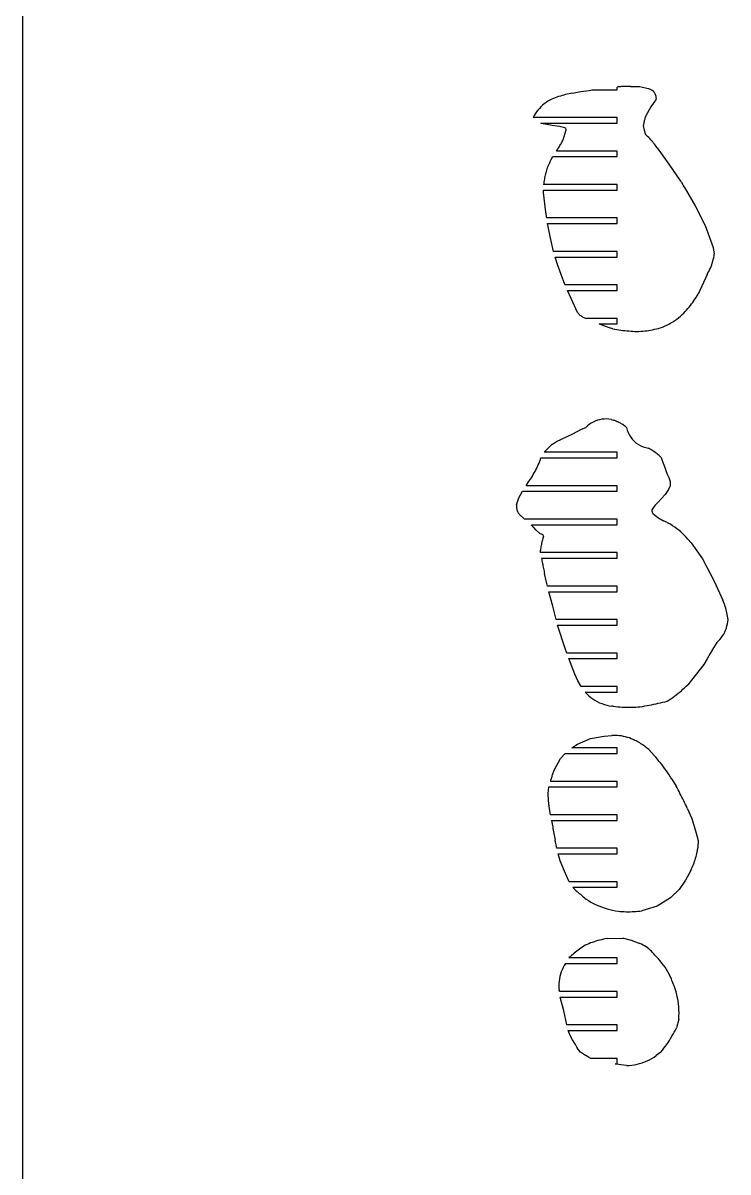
# Model space of a CAD drawing. Extents: x -170 to 170, y -270 to 270.
# Drawn here: x -170.5 to -123.1, y -78 to -0.8 of the extents above; entities that cross this region are included whole.
import ezdxf

# ---------------------------------------------------------------- set-up
doc = ezdxf.new("R2010")
doc.units = 0
doc.header["$MEASUREMENT"] = 0
doc.layers.get('0').update_dxf_attribs({"linetype": 'CONTINUOUS'})

msp = doc.modelspace()

# ---------------------------------------------------------------- linework, layer by layer
for p, q in [((-170.489, -270.105), (-170.489, 270.105)), ((-133.532, -5.475), (-132.974, -5.369)), ((-132.974, -5.369), (-132.424, -5.291)), ((-132.424, -5.291), (-132.242, -5.241)), ((-132.242, -5.241), (-130.538, -5.241)), ((-130.464, -5.059), (-130.538, -5.071)), ((-130.538, -5.241), (-130.538, -5.071)), ((-130.39, -5.049), (-130.464, -5.059)), ((-130.315, -5.04), (-130.39, -5.049)), ((-130.241, -5.033), (-130.315, -5.04)), ((-130.166, -5.027), (-130.241, -5.033)), ((-130.091, -5.022), (-130.166, -5.027)), ((-130.017, -5.019), (-130.091, -5.022)), ((-129.942, -5.016), (-130.017, -5.019)), ((-129.867, -5.016), (-129.942, -5.016)), ((-129.792, -5.016), (-129.867, -5.016)), ((-129.717, -5.018), (-129.792, -5.016)), ((-129.642, -5.022), (-129.717, -5.018)), ((-129.642, -5.022), (-129.022, -5.016)), ((-129.022, -5.016), (-128.421, -5.163)), ((-128.421, -5.163), (-128.28, -5.236)), ((-128.225, -5.262), (-128.28, -5.236)), ((-128.172, -5.294), (-128.225, -5.262)), ((-128.123, -5.331), (-128.172, -5.294)), ((-128.078, -5.373), (-128.123, -5.331)), ((-128.038, -5.419), (-128.078, -5.373)), ((-135.312, -6.098), (-135.433, -6.188)), ((-135.187, -6.014), (-135.312, -6.098)), ((-135.057, -5.938), (-135.187, -6.014)), ((-134.923, -5.869), (-135.057, -5.938)), ((-134.811, -5.825), (-134.923, -5.869)), ((-134.698, -5.782), (-134.811, -5.825)), ((-134.584, -5.742), (-134.698, -5.782)), ((-134.469, -5.704), (-134.584, -5.742)), ((-134.354, -5.668), (-134.469, -5.704)), ((-134.238, -5.634), (-134.354, -5.668)), ((-134.122, -5.602), (-134.238, -5.634)), ((-134.005, -5.572), (-134.122, -5.602)), ((-133.887, -5.545), (-134.005, -5.572)), ((-133.769, -5.519), (-133.887, -5.545)), ((-133.651, -5.496), (-133.769, -5.519)), ((-133.532, -5.475), (-133.651, -5.496)), ((-128.075, -6.112), (-128.281, -6.388)), ((-127.965, -5.978), (-128.075, -6.112)), ((-128.002, -5.469), (-128.038, -5.419)), ((-127.972, -5.522), (-128.002, -5.469)), ((-127.947, -5.578), (-127.972, -5.522)), ((-127.924, -5.903), (-127.965, -5.978)), ((-127.927, -5.636), (-127.947, -5.578)), ((-127.914, -5.696), (-127.927, -5.636)), ((-127.906, -5.818), (-127.924, -5.903)), ((-127.907, -5.757), (-127.914, -5.696)), ((-127.906, -5.818), (-127.907, -5.757)), ((-136.038, -6.854), (-136.117, -6.983)), ((-135.953, -6.73), (-136.038, -6.854)), ((-135.862, -6.61), (-135.953, -6.73)), ((-135.763, -6.496), (-135.862, -6.61)), ((-135.659, -6.387), (-135.763, -6.496)), ((-135.549, -6.285), (-135.659, -6.387)), ((-135.433, -6.188), (-135.549, -6.285)), ((-128.281, -6.388), (-128.61, -6.992)), ((-136.117, -6.983), (-136.187, -7.116)), ((-130.538, -7.116), (-136.187, -7.116)), ((-135.619, -7.508), (-135.666, -7.491)), ((-135.666, -7.491), (-130.538, -7.491)), ((-134.909, -7.652), (-135.619, -7.508)), ((-134.579, -7.69), (-134.909, -7.652)), ((-134.405, -7.725), (-134.579, -7.69)), ((-134.225, -7.769), (-134.405, -7.725)), ((-130.538, -7.491), (-130.538, -7.116)), ((-128.768, -7.622), (-128.776, -7.68)), ((-128.776, -7.68), (-128.72, -7.972)), ((-128.758, -7.563), (-128.768, -7.622)), ((-128.748, -7.505), (-128.758, -7.563)), ((-128.736, -7.447), (-128.748, -7.505)), ((-128.724, -7.389), (-128.736, -7.447)), ((-128.71, -7.332), (-128.724, -7.389)), ((-128.696, -7.275), (-128.71, -7.332)), ((-128.681, -7.218), (-128.696, -7.275)), ((-128.664, -7.161), (-128.681, -7.218)), ((-128.647, -7.104), (-128.664, -7.161)), ((-128.629, -7.048), (-128.647, -7.104)), ((-128.61, -6.992), (-128.629, -7.048)), ((-134.048, -7.809), (-134.225, -7.769)), ((-134.169, -8.619), (-133.956, -7.949)), ((-134.007, -7.829), (-134.048, -7.809)), ((-133.975, -7.861), (-134.007, -7.829)), ((-133.958, -7.902), (-133.975, -7.861)), ((-133.956, -7.949), (-133.958, -7.902)), ((-128.72, -7.972), (-128.63, -8.255)), ((-128.557, -8.322), (-128.63, -8.255)), ((-128.485, -8.39), (-128.557, -8.322)), ((-128.415, -8.46), (-128.485, -8.39)), ((-128.346, -8.532), (-128.415, -8.46)), ((-134.578, -9.306), (-134.538, -9.245)), ((-134.538, -9.245), (-134.499, -9.184)), ((-134.499, -9.184), (-134.46, -9.122)), ((-134.46, -9.122), (-134.422, -9.06)), ((-134.422, -9.06), (-134.384, -8.998)), ((-134.384, -8.998), (-134.347, -8.936)), ((-134.347, -8.936), (-134.311, -8.873)), ((-134.311, -8.873), (-134.275, -8.81)), ((-134.275, -8.81), (-134.239, -8.746)), ((-134.239, -8.746), (-134.204, -8.683)), ((-134.204, -8.683), (-134.169, -8.619)), ((-128.278, -8.604), (-128.346, -8.532)), ((-128.212, -8.678), (-128.278, -8.604)), ((-128.147, -8.753), (-128.212, -8.678)), ((-128.084, -8.83), (-128.147, -8.753)), ((-128.022, -8.907), (-128.084, -8.83)), ((-127.961, -8.986), (-128.022, -8.907)), ((-127.902, -9.066), (-127.961, -8.986)), ((-127.845, -9.147), (-127.902, -9.066)), ((-127.845, -9.147), (-127.05, -10.246)), ((-135.056, -10.114), (-134.962, -9.93)), ((-134.962, -9.93), (-134.858, -9.741)), ((-134.858, -9.741), (-130.538, -9.741)), ((-134.618, -9.366), (-134.578, -9.306)), ((-130.538, -9.366), (-134.618, -9.366)), ((-130.538, -9.741), (-130.538, -9.366)), ((-135.316, -10.732), (-135.339, -10.82)), ((-135.292, -10.646), (-135.316, -10.732)), ((-135.267, -10.559), (-135.292, -10.646)), ((-135.251, -10.522), (-135.267, -10.559)), ((-135.234, -10.484), (-135.251, -10.522)), ((-135.217, -10.447), (-135.234, -10.484)), ((-135.2, -10.409), (-135.217, -10.447)), ((-135.183, -10.372), (-135.2, -10.409)), ((-135.165, -10.335), (-135.183, -10.372)), ((-135.148, -10.298), (-135.165, -10.335)), ((-135.13, -10.261), (-135.148, -10.298)), ((-135.112, -10.224), (-135.13, -10.261)), ((-135.093, -10.187), (-135.112, -10.224)), ((-135.075, -10.15), (-135.093, -10.187)), ((-135.056, -10.114), (-135.075, -10.15)), ((-127.05, -10.246), (-126.27, -11.38)), ((-135.47, -11.527), (-135.48, -11.616)), ((-135.458, -11.438), (-135.47, -11.527)), ((-135.445, -11.349), (-135.458, -11.438)), ((-135.431, -11.26), (-135.445, -11.349)), ((-135.415, -11.171), (-135.431, -11.26)), ((-135.398, -11.083), (-135.415, -11.171)), ((-135.38, -10.995), (-135.398, -11.083)), ((-135.36, -10.907), (-135.38, -10.995)), ((-135.339, -10.82), (-135.36, -10.907)), ((-126.27, -11.38), (-126.228, -11.446)), ((-126.208, -11.479), (-126.228, -11.446)), ((-126.208, -11.479), (-126.166, -11.545)), ((-126.145, -11.578), (-126.166, -11.545)), ((-126.104, -11.644), (-126.145, -11.578)), ((-135.486, -11.991), (-130.538, -11.991)), ((-135.48, -12.16), (-135.486, -11.991)), ((-130.538, -11.616), (-135.48, -11.616)), ((-135.327, -13.478), (-135.48, -12.16)), ((-130.538, -11.991), (-130.538, -11.616)), ((-126.104, -11.644), (-126.063, -11.71)), ((-126.022, -11.776), (-126.063, -11.71)), ((-126.022, -11.776), (-125.292, -13.056)), ((-125.292, -13.056), (-124.626, -14.361)), ((-135.267, -13.866), (-135.327, -13.478)), ((-130.538, -13.866), (-135.267, -13.866)), ((-130.538, -14.241), (-130.538, -13.866)), ((-135.209, -14.241), (-130.538, -14.241)), ((-135.03, -15.12), (-135.209, -14.241)), ((-124.626, -14.361), (-124.082, -15.849)), ((-134.808, -16.116), (-135.03, -15.12)), ((-130.538, -16.116), (-134.808, -16.116)), ((-130.538, -16.491), (-130.538, -16.116)), ((-124.082, -15.849), (-124.003, -16.299)), ((-134.698, -16.491), (-130.538, -16.491)), ((-134.54, -16.994), (-134.698, -16.491)), ((-134.059, -18.328), (-134.54, -16.994)), ((-124.175, -17.009), (-124.136, -16.893)), ((-124.136, -16.893), (-124.101, -16.776)), ((-124.101, -16.776), (-124.071, -16.658)), ((-124.071, -16.658), (-124.044, -16.54)), ((-124.044, -16.54), (-124.022, -16.42)), ((-124.022, -16.42), (-124.003, -16.299)), ((-124.49, -17.667), (-125.097, -18.978)), ((-124.49, -17.667), (-124.428, -17.562)), ((-124.428, -17.562), (-124.37, -17.455)), ((-124.37, -17.455), (-124.315, -17.346)), ((-124.315, -17.346), (-124.265, -17.235)), ((-124.265, -17.235), (-124.218, -17.123)), ((-124.218, -17.123), (-124.175, -17.009)), ((-134.042, -18.366), (-134.059, -18.328)), ((-130.538, -18.366), (-134.042, -18.366)), ((-130.538, -18.741), (-130.538, -18.366)), ((-133.872, -18.741), (-130.538, -18.741)), ((-133.632, -19.273), (-133.872, -18.741)), ((-133.2, -20.214), (-133.632, -19.273)), ((-125.304, -19.32), (-125.232, -19.207)), ((-125.232, -19.207), (-125.163, -19.093)), ((-125.163, -19.093), (-125.097, -18.978)), ((-125.96, -20.159), (-125.871, -20.061)), ((-125.871, -20.061), (-125.783, -19.96)), ((-125.783, -19.96), (-125.697, -19.858)), ((-125.697, -19.858), (-125.614, -19.754)), ((-125.614, -19.754), (-125.533, -19.648)), ((-125.533, -19.648), (-125.454, -19.54)), ((-125.454, -19.54), (-125.378, -19.431)), ((-125.378, -19.431), (-125.304, -19.32)), ((-133.2, -20.214), (-133.162, -20.262)), ((-133.162, -20.262), (-133.122, -20.307)), ((-133.122, -20.307), (-133.079, -20.35)), ((-133.079, -20.35), (-133.034, -20.39)), ((-133.034, -20.39), (-132.987, -20.428)), ((-132.987, -20.428), (-132.938, -20.463)), ((-132.938, -20.463), (-132.888, -20.496)), ((-132.888, -20.496), (-132.835, -20.526)), ((-132.835, -20.526), (-132.781, -20.553)), ((-132.781, -20.553), (-132.726, -20.577)), ((-132.726, -20.577), (-132.669, -20.598)), ((-132.669, -20.598), (-132.611, -20.616)), ((-130.538, -20.616), (-132.611, -20.616)), ((-130.538, -20.991), (-130.538, -20.616)), ((-126.921, -20.926), (-126.786, -20.845)), ((-126.786, -20.845), (-126.655, -20.758)), ((-126.655, -20.758), (-126.527, -20.667)), ((-126.527, -20.667), (-126.402, -20.571)), ((-126.402, -20.571), (-126.282, -20.471)), ((-126.282, -20.471), (-126.165, -20.365)), ((-126.165, -20.365), (-126.052, -20.256)), ((-126.052, -20.256), (-125.96, -20.159)), ((-131.612, -21.054), (-131.754, -20.991)), ((-131.754, -20.991), (-130.538, -20.991)), ((-131.058, -21.243), (-131.612, -21.054)), ((-130.818, -21.309), (-131.058, -21.243)), ((-130.818, -21.309), (-130.686, -21.336)), ((-130.686, -21.336), (-130.553, -21.36)), ((-130.553, -21.36), (-130.42, -21.382)), ((-130.42, -21.382), (-130.286, -21.403)), ((-130.286, -21.403), (-130.152, -21.421)), ((-130.152, -21.421), (-130.018, -21.437)), ((-130.018, -21.437), (-129.884, -21.451)), ((-129.884, -21.451), (-129.749, -21.463)), ((-129.749, -21.463), (-129.614, -21.473)), ((-129.614, -21.473), (-129.479, -21.481)), ((-129.479, -21.481), (-129.344, -21.487)), ((-129.344, -21.487), (-129.209, -21.491)), ((-129.209, -21.491), (-129.076, -21.488)), ((-129.076, -21.488), (-128.943, -21.482)), ((-128.943, -21.482), (-128.811, -21.472)), ((-128.811, -21.472), (-128.678, -21.46)), ((-128.678, -21.46), (-128.546, -21.444)), ((-128.546, -21.444), (-128.414, -21.426)), ((-128.414, -21.426), (-128.283, -21.404)), ((-128.283, -21.404), (-128.152, -21.379)), ((-128.152, -21.379), (-128.022, -21.352)), ((-128.022, -21.352), (-127.892, -21.321)), ((-127.892, -21.321), (-127.763, -21.287)), ((-127.763, -21.287), (-127.635, -21.251)), ((-127.635, -21.251), (-127.488, -21.197)), ((-127.488, -21.197), (-127.342, -21.137)), ((-127.342, -21.137), (-127.199, -21.072)), ((-127.199, -21.072), (-127.059, -21.002)), ((-127.059, -21.002), (-126.921, -20.926)), ((-132.416, -27.747), (-132.538, -27.842)), ((-132.287, -27.661), (-132.416, -27.747)), ((-132.151, -27.586), (-132.287, -27.661)), ((-132.01, -27.522), (-132.151, -27.586)), ((-131.865, -27.47), (-132.01, -27.522)), ((-131.715, -27.429), (-131.865, -27.47)), ((-131.563, -27.4), (-131.715, -27.429)), ((-131.409, -27.383), (-131.563, -27.4)), ((-131.255, -27.378), (-131.409, -27.383)), ((-131.1, -27.386), (-131.255, -27.378)), ((-130.946, -27.406), (-131.1, -27.386)), ((-130.946, -27.406), (-130.776, -27.458)), ((-130.734, -27.474), (-130.776, -27.458)), ((-130.692, -27.491), (-130.734, -27.474)), ((-130.65, -27.508), (-130.692, -27.491)), ((-130.609, -27.526), (-130.65, -27.508)), ((-130.567, -27.543), (-130.609, -27.526)), ((-130.526, -27.561), (-130.567, -27.543)), ((-130.485, -27.579), (-130.526, -27.561)), ((-130.444, -27.598), (-130.485, -27.579)), ((-130.403, -27.617), (-130.444, -27.598)), ((-130.362, -27.636), (-130.403, -27.617)), ((-130.321, -27.655), (-130.362, -27.636)), ((-130.28, -27.674), (-130.321, -27.655)), ((-130.28, -27.674), (-130.199, -27.71)), ((-130.199, -27.71), (-130.189, -27.717)), ((-130.189, -27.717), (-130.182, -27.724)), ((-130.182, -27.724), (-130.177, -27.734)), ((-130.177, -27.734), (-130.171, -27.759)), ((-130.171, -27.759), (-130.169, -27.761)), ((-130.169, -27.761), (-130.154, -27.734)), ((-130.154, -27.734), (-130.145, -27.736)), ((-130.145, -27.736), (-130.122, -27.754)), ((-130.122, -27.754), (-130.028, -27.843)), ((-134.606, -28.892), (-133.505, -28.389)), ((-133.505, -28.389), (-133.217, -28.22)), ((-133.217, -28.22), (-132.941, -28.068)), ((-132.941, -28.068), (-132.652, -27.946)), ((-132.538, -27.842), (-132.652, -27.946)), ((-130.028, -27.843), (-129.9, -27.957)), ((-129.9, -27.957), (-129.855, -28.13)), ((-129.855, -28.13), (-129.793, -28.298)), ((-129.793, -28.298), (-129.714, -28.459)), ((-129.714, -28.459), (-129.619, -28.61)), ((-135.183, -29.331), (-135.229, -29.376)), ((-135.136, -29.287), (-135.183, -29.331)), ((-135.088, -29.243), (-135.136, -29.287)), ((-135.039, -29.201), (-135.088, -29.243)), ((-134.989, -29.16), (-135.039, -29.201)), ((-134.939, -29.12), (-134.989, -29.16)), ((-134.887, -29.081), (-134.939, -29.12)), ((-134.887, -29.081), (-134.606, -28.892)), ((-129.619, -28.61), (-129.508, -28.752)), ((-129.508, -28.752), (-129.384, -28.881)), ((-129.384, -28.881), (-129.248, -28.996)), ((-129.248, -28.996), (-129.1, -29.098)), ((-129.1, -29.098), (-128.943, -29.183)), ((-128.943, -29.183), (-128.778, -29.252)), ((-128.778, -29.252), (-128.606, -29.304)), ((-128.606, -29.304), (-128.431, -29.338)), ((-128.355, -29.382), (-128.431, -29.338)), ((-135.744, -30.224), (-135.7, -30.108)), ((-135.7, -30.108), (-135.659, -29.991)), ((-135.659, -29.991), (-130.538, -29.991)), ((-135.402, -29.566), (-135.443, -29.616)), ((-130.538, -29.616), (-135.443, -29.616)), ((-135.36, -29.517), (-135.402, -29.566)), ((-135.317, -29.469), (-135.36, -29.517)), ((-135.274, -29.422), (-135.317, -29.469)), ((-135.229, -29.376), (-135.274, -29.422)), ((-130.538, -29.991), (-130.538, -29.616)), ((-128.28, -29.427), (-128.355, -29.382)), ((-128.205, -29.474), (-128.28, -29.427)), ((-128.132, -29.522), (-128.205, -29.474)), ((-128.06, -29.572), (-128.132, -29.522)), ((-127.989, -29.623), (-128.06, -29.572)), ((-127.919, -29.676), (-127.989, -29.623)), ((-127.85, -29.73), (-127.919, -29.676)), ((-127.782, -29.786), (-127.85, -29.73)), ((-127.715, -29.843), (-127.782, -29.786)), ((-127.65, -29.901), (-127.715, -29.843)), ((-127.586, -29.961), (-127.65, -29.901)), ((-127.586, -29.961), (-127.492, -30.229)), ((-136.112, -31.009), (-136.052, -30.9)), ((-136.052, -30.9), (-135.995, -30.79)), ((-135.995, -30.79), (-135.941, -30.679)), ((-135.941, -30.679), (-135.888, -30.567)), ((-135.888, -30.567), (-135.838, -30.454)), ((-135.838, -30.454), (-135.79, -30.339)), ((-135.79, -30.339), (-135.744, -30.224)), ((-127.492, -30.229), (-127.343, -30.579)), ((-127.343, -30.579), (-127.196, -31.047)), ((-136.661, -31.866), (-136.496, -31.61)), ((-136.496, -31.61), (-136.302, -31.329)), ((-136.302, -31.329), (-136.236, -31.224)), ((-136.236, -31.224), (-136.173, -31.117)), ((-136.173, -31.117), (-136.112, -31.009)), ((-127.196, -31.047), (-127.071, -31.306)), ((-127.071, -31.306), (-126.979, -31.578)), ((-126.979, -31.578), (-126.979, -31.864)), ((-137.144, -32.676), (-136.89, -32.241)), ((-136.89, -32.241), (-130.538, -32.241)), ((-130.538, -31.866), (-136.661, -31.866)), ((-130.538, -32.241), (-130.538, -31.866)), ((-127.085, -32.131), (-127.315, -32.45)), ((-126.979, -31.864), (-127.085, -32.131)), ((-137.31, -33.15), (-137.312, -33.206)), ((-137.312, -33.206), (-137.312, -33.263)), ((-137.31, -33.15), (-137.144, -32.676)), ((-127.968, -33.174), (-128.106, -33.342)), ((-127.819, -33.014), (-127.968, -33.174)), ((-127.549, -32.719), (-127.819, -33.014)), ((-127.315, -32.45), (-127.549, -32.719)), ((-137.312, -33.263), (-137.307, -33.319)), ((-137.307, -33.319), (-137.299, -33.376)), ((-137.299, -33.376), (-137.288, -33.431)), ((-137.288, -33.431), (-137.273, -33.486)), ((-137.273, -33.486), (-137.255, -33.539)), ((-137.255, -33.539), (-137.233, -33.592)), ((-137.233, -33.592), (-137.208, -33.643)), ((-137.208, -33.643), (-137.181, -33.692)), ((-137.181, -33.692), (-137.15, -33.74)), ((-137.15, -33.74), (-137.116, -33.785)), ((-136.775, -34.116), (-137.116, -33.785)), ((-128.198, -33.481), (-128.21, -33.531)), ((-128.21, -33.531), (-128.208, -33.582)), ((-128.208, -33.582), (-128.189, -33.637)), ((-128.106, -33.342), (-128.198, -33.481)), ((-128.189, -33.637), (-128.129, -33.728)), ((-128.129, -33.728), (-127.791, -34.001)), ((-130.538, -34.116), (-136.775, -34.116)), ((-135.97, -34.86), (-136.3, -34.491)), ((-136.3, -34.491), (-130.538, -34.491)), ((-130.538, -34.491), (-130.538, -34.116)), ((-127.791, -34.001), (-127.412, -34.216)), ((-127.257, -34.292), (-127.412, -34.216)), ((-127.104, -34.374), (-127.257, -34.292)), ((-126.955, -34.462), (-127.104, -34.374)), ((-126.809, -34.554), (-126.955, -34.462)), ((-126.666, -34.651), (-126.809, -34.554)), ((-126.526, -34.754), (-126.666, -34.651)), ((-126.39, -34.861), (-126.526, -34.754)), ((-135.725, -35.075), (-135.97, -34.86)), ((-135.577, -35.145), (-135.725, -35.075)), ((-135.54, -35.169), (-135.577, -35.145)), ((-135.554, -35.499), (-135.576, -35.576)), ((-135.531, -35.423), (-135.554, -35.499)), ((-135.513, -35.196), (-135.54, -35.169)), ((-135.506, -35.346), (-135.531, -35.423)), ((-135.493, -35.23), (-135.513, -35.196)), ((-135.48, -35.27), (-135.506, -35.346)), ((-135.48, -35.27), (-135.493, -35.23)), ((-126.258, -34.972), (-126.39, -34.861)), ((-126.13, -35.089), (-126.258, -34.972)), ((-126.007, -35.21), (-126.13, -35.089)), ((-125.887, -35.335), (-126.007, -35.21)), ((-125.772, -35.464), (-125.887, -35.335)), ((-125.772, -35.464), (-125.55, -35.707)), ((-135.688, -36.125), (-135.699, -36.205)), ((-135.686, -36.366), (-135.699, -36.205)), ((-135.677, -36.046), (-135.688, -36.125)), ((-135.663, -35.967), (-135.677, -36.046)), ((-135.649, -35.888), (-135.663, -35.967)), ((-135.633, -35.81), (-135.649, -35.888)), ((-135.615, -35.732), (-135.633, -35.81)), ((-135.596, -35.654), (-135.615, -35.732)), ((-135.576, -35.576), (-135.596, -35.654)), ((-125.55, -35.707), (-124.79, -36.785)), ((-130.538, -36.366), (-135.686, -36.366)), ((-135.626, -36.741), (-135.61, -36.827)), ((-135.626, -36.741), (-130.538, -36.741)), ((-135.61, -36.827), (-135.593, -36.913)), ((-135.593, -36.913), (-135.576, -36.999)), ((-135.576, -36.999), (-135.559, -37.085)), ((-130.538, -36.741), (-130.538, -36.366)), ((-124.79, -36.785), (-124.003, -38.291)), ((-135.559, -37.085), (-135.542, -37.171)), ((-135.542, -37.171), (-135.525, -37.257)), ((-135.525, -37.257), (-135.507, -37.342)), ((-135.507, -37.342), (-135.49, -37.428)), ((-135.49, -37.428), (-135.472, -37.514)), ((-135.472, -37.514), (-135.453, -37.6)), ((-135.453, -37.6), (-135.435, -37.685)), ((-135.435, -37.685), (-135.416, -37.771)), ((-135.3, -38.27), (-135.416, -37.771)), ((-135.216, -38.616), (-135.3, -38.27)), ((-130.538, -38.616), (-135.216, -38.616)), ((-130.538, -38.991), (-130.538, -38.616)), ((-124.003, -38.291), (-123.429, -39.568)), ((-134.864, -39.962), (-135.123, -38.991)), ((-135.123, -38.991), (-130.538, -38.991)), ((-134.642, -40.866), (-134.864, -39.962)), ((-123.385, -39.671), (-123.429, -39.568)), ((-123.343, -39.775), (-123.385, -39.671)), ((-123.305, -39.881), (-123.343, -39.775)), ((-123.268, -39.987), (-123.305, -39.881)), ((-123.235, -40.094), (-123.268, -39.987)), ((-123.204, -40.202), (-123.235, -40.094)), ((-130.538, -40.866), (-134.642, -40.866)), ((-130.538, -41.241), (-130.538, -40.866)), ((-123.177, -40.31), (-123.204, -40.202)), ((-123.152, -40.42), (-123.177, -40.31)), ((-123.129, -40.53), (-123.152, -40.42)), ((-123.11, -40.64), (-123.129, -40.53)), ((-123.094, -40.751), (-123.11, -40.64)), ((-123.08, -40.863), (-123.094, -40.751)), ((-123.093, -41.008), (-123.08, -40.863)), ((-134.55, -41.241), (-130.538, -41.241)), ((-134.038, -42.816), (-134.55, -41.241)), ((-123.368, -41.837), (-123.3, -41.707)), ((-123.3, -41.707), (-123.241, -41.574)), ((-123.241, -41.574), (-123.19, -41.436)), ((-123.19, -41.436), (-123.149, -41.296)), ((-123.149, -41.296), (-123.116, -41.153)), ((-123.116, -41.153), (-123.093, -41.008)), ((-123.827, -42.404), (-124.064, -42.763)), ((-123.827, -42.404), (-123.721, -42.303)), ((-123.721, -42.303), (-123.621, -42.195)), ((-123.621, -42.195), (-123.529, -42.081)), ((-123.529, -42.081), (-123.445, -41.962)), ((-123.445, -41.962), (-123.368, -41.837)), ((-133.929, -43.116), (-134.038, -42.816)), ((-130.538, -43.116), (-133.929, -43.116)), ((-130.538, -43.491), (-130.538, -43.116)), ((-124.272, -43.14), (-124.482, -43.515)), ((-124.064, -42.763), (-124.272, -43.14)), ((-133.376, -44.532), (-133.78, -43.491)), ((-133.78, -43.491), (-130.538, -43.491)), ((-124.701, -43.886), (-125.787, -45.25)), ((-124.482, -43.515), (-124.701, -43.886)), ((-133.169, -44.974), (-133.376, -44.532)), ((-132.957, -45.366), (-133.169, -44.974)), ((-130.538, -45.366), (-132.957, -45.366)), ((-130.538, -45.741), (-130.538, -45.366)), ((-126.219, -45.65), (-126.108, -45.553)), ((-126.108, -45.553), (-125.999, -45.454)), ((-125.999, -45.454), (-125.892, -45.353)), ((-125.892, -45.353), (-125.787, -45.25)), ((-132.693, -45.741), (-132.574, -45.868)), ((-132.693, -45.741), (-130.538, -45.741)), ((-132.574, -45.868), (-132.448, -45.986)), ((-132.448, -45.986), (-132.314, -46.097)), ((-132.314, -46.097), (-132.174, -46.2)), ((-132.174, -46.2), (-132.028, -46.293)), ((-132.028, -46.293), (-131.877, -46.378)), ((-127.317, -46.387), (-127.167, -46.35)), ((-127.167, -46.35), (-127.043, -46.27)), ((-127.043, -46.27), (-126.92, -46.188)), ((-126.92, -46.188), (-126.799, -46.104)), ((-126.799, -46.104), (-126.68, -46.018)), ((-126.68, -46.018), (-126.562, -45.929)), ((-126.562, -45.929), (-126.446, -45.838)), ((-126.446, -45.838), (-126.332, -45.745)), ((-126.332, -45.745), (-126.219, -45.65)), ((-131.877, -46.378), (-131.72, -46.453)), ((-131.72, -46.453), (-131.56, -46.519)), ((-131.56, -46.519), (-131.395, -46.574)), ((-131.395, -46.574), (-131.228, -46.619)), ((-131.228, -46.619), (-131.058, -46.654)), ((-131.058, -46.654), (-130.886, -46.679)), ((-130.799, -46.695), (-130.886, -46.679)), ((-130.799, -46.695), (-130.648, -46.713)), ((-130.648, -46.713), (-130.497, -46.728)), ((-130.497, -46.728), (-130.346, -46.741)), ((-130.346, -46.741), (-130.195, -46.751)), ((-130.195, -46.751), (-130.044, -46.758)), ((-130.044, -46.758), (-129.892, -46.762)), ((-129.892, -46.762), (-129.74, -46.763)), ((-129.74, -46.763), (-129.589, -46.762)), ((-129.589, -46.762), (-129.437, -46.757)), ((-129.437, -46.757), (-129.286, -46.75)), ((-129.286, -46.75), (-129.135, -46.74)), ((-129.135, -46.74), (-128.984, -46.727)), ((-128.984, -46.727), (-128.831, -46.702)), ((-128.831, -46.702), (-128.679, -46.675)), ((-128.679, -46.675), (-128.526, -46.648)), ((-128.526, -46.648), (-128.374, -46.619)), ((-128.374, -46.619), (-128.223, -46.589)), ((-128.223, -46.589), (-128.071, -46.558)), ((-128.071, -46.558), (-127.92, -46.526)), ((-127.92, -46.526), (-127.769, -46.493)), ((-127.769, -46.493), (-127.618, -46.459)), ((-127.618, -46.459), (-127.467, -46.424)), ((-127.467, -46.424), (-127.317, -46.387)), ((-131.402, -48.711), (-130.904, -48.655)), ((-130.769, -48.65), (-130.904, -48.655)), ((-130.635, -48.652), (-130.769, -48.65)), ((-130.501, -48.659), (-130.635, -48.652)), ((-130.367, -48.673), (-130.501, -48.659)), ((-133.501, -49.44), (-133.536, -49.462)), ((-133.466, -49.418), (-133.501, -49.44)), ((-133.466, -49.418), (-133.443, -49.403)), ((-133.443, -49.403), (-133.195, -49.241)), ((-133.195, -49.241), (-132.332, -48.871)), ((-132.332, -48.871), (-131.402, -48.711)), ((-130.234, -48.692), (-130.367, -48.673)), ((-130.102, -48.717), (-130.234, -48.692)), ((-129.971, -48.748), (-130.102, -48.717)), ((-129.842, -48.785), (-129.971, -48.748)), ((-129.715, -48.827), (-129.842, -48.785)), ((-129.589, -48.875), (-129.715, -48.827)), ((-129.466, -48.928), (-129.589, -48.875)), ((-129.345, -48.987), (-129.466, -48.928)), ((-129.262, -49.028), (-129.345, -48.987)), ((-129.179, -49.072), (-129.262, -49.028)), ((-129.098, -49.117), (-129.179, -49.072)), ((-129.017, -49.163), (-129.098, -49.117)), ((-128.938, -49.212), (-129.017, -49.163)), ((-128.86, -49.262), (-128.938, -49.212)), ((-128.782, -49.314), (-128.86, -49.262)), ((-128.706, -49.367), (-128.782, -49.314)), ((-128.631, -49.423), (-128.706, -49.367)), ((-128.558, -49.479), (-128.631, -49.423)), ((-134.8, -51.024), (-134.334, -50.212)), ((-134.334, -50.212), (-134.034, -49.866)), ((-134.034, -49.866), (-130.538, -49.866)), ((-133.583, -49.491), (-133.571, -49.484)), ((-130.538, -49.491), (-133.583, -49.491)), ((-133.536, -49.462), (-133.571, -49.484)), ((-130.538, -49.866), (-130.538, -49.491)), ((-128.485, -49.538), (-128.558, -49.479)), ((-128.414, -49.598), (-128.485, -49.538)), ((-128.414, -49.598), (-128.044, -50)), ((-127.935, -50.124), (-128.044, -50)), ((-127.828, -50.25), (-127.935, -50.124)), ((-127.722, -50.377), (-127.828, -50.25)), ((-127.619, -50.506), (-127.722, -50.377)), ((-127.518, -50.636), (-127.619, -50.506)), ((-127.419, -50.768), (-127.518, -50.636)), ((-127.322, -50.901), (-127.419, -50.768)), ((-127.227, -51.036), (-127.322, -50.901)), ((-135.007, -51.681), (-135.024, -51.741)), ((-130.538, -51.741), (-135.024, -51.741)), ((-134.99, -51.621), (-135.007, -51.681)), ((-134.972, -51.561), (-134.99, -51.621)), ((-134.954, -51.501), (-134.972, -51.561)), ((-134.936, -51.441), (-134.954, -51.501)), ((-134.917, -51.381), (-134.936, -51.441)), ((-134.898, -51.321), (-134.917, -51.381)), ((-134.879, -51.261), (-134.898, -51.321)), ((-134.86, -51.202), (-134.879, -51.261)), ((-134.84, -51.142), (-134.86, -51.202)), ((-134.82, -51.083), (-134.84, -51.142)), ((-134.8, -51.024), (-134.82, -51.083)), ((-130.538, -52.116), (-130.538, -51.741)), ((-127.134, -51.173), (-127.227, -51.036)), ((-127.043, -51.311), (-127.134, -51.173)), ((-126.955, -51.45), (-127.043, -51.311)), ((-126.868, -51.59), (-126.955, -51.45)), ((-126.868, -51.59), (-126.571, -52.065)), ((-135.164, -52.563), (-135.127, -52.116)), ((-135.127, -52.116), (-130.538, -52.116)), ((-126.505, -52.186), (-126.571, -52.065)), ((-126.44, -52.307), (-126.505, -52.186)), ((-126.375, -52.429), (-126.44, -52.307)), ((-126.311, -52.551), (-126.375, -52.429)), ((-135.142, -53.024), (-135.164, -52.563)), ((-135.101, -53.434), (-135.142, -53.024)), ((-126.248, -52.673), (-126.311, -52.551)), ((-126.185, -52.796), (-126.248, -52.673)), ((-126.123, -52.919), (-126.185, -52.796)), ((-126.062, -53.042), (-126.123, -52.919)), ((-126.001, -53.166), (-126.062, -53.042)), ((-125.942, -53.29), (-126.001, -53.166)), ((-125.882, -53.414), (-125.942, -53.29)), ((-135.058, -53.723), (-135.101, -53.434)), ((-135.012, -53.991), (-135.058, -53.723)), ((-130.538, -53.991), (-135.012, -53.991)), ((-130.538, -54.366), (-130.538, -53.991)), ((-125.824, -53.539), (-125.882, -53.414)), ((-125.824, -53.539), (-125.503, -54.235)), ((-134.947, -54.366), (-134.928, -54.477)), ((-134.947, -54.366), (-130.538, -54.366)), ((-134.928, -54.477), (-134.909, -54.588)), ((-134.909, -54.588), (-134.889, -54.7)), ((-134.889, -54.7), (-134.87, -54.811)), ((-134.87, -54.811), (-134.85, -54.922)), ((-125.503, -54.235), (-125.226, -55.219)), ((-134.85, -54.922), (-134.83, -55.033)), ((-134.83, -55.033), (-134.81, -55.143)), ((-134.81, -55.143), (-134.789, -55.254)), ((-134.789, -55.254), (-134.769, -55.365)), ((-134.769, -55.365), (-134.748, -55.476)), ((-134.748, -55.476), (-134.727, -55.587)), ((-134.727, -55.587), (-134.705, -55.697)), ((-125.226, -55.219), (-125.092, -55.712)), ((-134.587, -56.241), (-134.705, -55.697)), ((-130.538, -56.241), (-134.587, -56.241)), ((-130.538, -56.616), (-130.538, -56.241)), ((-125.136, -56.398), (-125.133, -56.376)), ((-125.133, -56.376), (-125.13, -56.354)), ((-125.13, -56.354), (-125.127, -56.331)), ((-125.127, -56.331), (-125.124, -56.309)), ((-125.124, -56.309), (-125.121, -56.287)), ((-125.121, -56.287), (-125.119, -56.265)), ((-125.119, -56.265), (-125.116, -56.243)), ((-125.116, -56.243), (-125.113, -56.221)), ((-125.108, -56.179), (-125.113, -56.221)), ((-125.092, -55.712), (-125.108, -56.179)), ((-134.503, -56.616), (-130.538, -56.616)), ((-134.378, -57.084), (-134.503, -56.616)), ((-134.066, -57.784), (-134.378, -57.084)), ((-125.361, -57.222), (-125.325, -57.118)), ((-125.325, -57.118), (-125.29, -57.014)), ((-125.29, -57.014), (-125.258, -56.91)), ((-125.258, -56.91), (-125.228, -56.805)), ((-125.228, -56.805), (-125.199, -56.699)), ((-125.199, -56.699), (-125.173, -56.593)), ((-125.173, -56.593), (-125.148, -56.486)), ((-125.148, -56.486), (-125.145, -56.464)), ((-125.145, -56.464), (-125.142, -56.442)), ((-125.142, -56.442), (-125.139, -56.42)), ((-125.139, -56.42), (-125.136, -56.398)), ((-133.765, -58.491), (-134.066, -57.784)), ((-125.571, -57.727), (-125.933, -58.394)), ((-125.571, -57.727), (-125.525, -57.627)), ((-125.525, -57.627), (-125.481, -57.527)), ((-125.481, -57.527), (-125.439, -57.426)), ((-125.439, -57.426), (-125.399, -57.324)), ((-125.399, -57.324), (-125.361, -57.222)), ((-130.538, -58.491), (-133.765, -58.491)), ((-130.538, -58.866), (-130.538, -58.491)), ((-125.933, -58.394), (-126.372, -59.014)), ((-133.523, -58.866), (-133.452, -58.936)), ((-133.523, -58.866), (-130.538, -58.866)), ((-133.452, -58.936), (-133.38, -59.005)), ((-133.38, -59.005), (-133.307, -59.073)), ((-133.307, -59.073), (-133.234, -59.14)), ((-133.234, -59.14), (-133.16, -59.207)), ((-133.16, -59.207), (-133.086, -59.273)), ((-133.086, -59.273), (-133.011, -59.338)), ((-133.011, -59.338), (-132.935, -59.402)), ((-132.935, -59.402), (-132.859, -59.466)), ((-132.859, -59.466), (-132.782, -59.529)), ((-126.372, -59.014), (-126.947, -59.58)), ((-132.782, -59.529), (-132.704, -59.591)), ((-132.704, -59.591), (-132.626, -59.653)), ((-132.626, -59.653), (-132.462, -59.758)), ((-132.462, -59.758), (-132.294, -59.857)), ((-132.294, -59.857), (-132.122, -59.949)), ((-132.122, -59.949), (-131.947, -60.035)), ((-131.947, -60.035), (-131.768, -60.115)), ((-131.768, -60.115), (-131.587, -60.187)), ((-131.587, -60.187), (-131.403, -60.253)), ((-131.403, -60.253), (-131.217, -60.311)), ((-127.855, -60.137), (-128.876, -60.442)), ((-126.947, -59.58), (-127.855, -60.137)), ((-131.217, -60.311), (-131.029, -60.362)), ((-131.029, -60.362), (-130.839, -60.406)), ((-130.839, -60.406), (-130.647, -60.443)), ((-130.647, -60.443), (-130.454, -60.473)), ((-130.454, -60.473), (-130.323, -60.485)), ((-130.323, -60.485), (-130.191, -60.495)), ((-130.191, -60.495), (-130.06, -60.502)), ((-130.06, -60.502), (-129.928, -60.506)), ((-129.928, -60.506), (-129.796, -60.508)), ((-129.796, -60.508), (-129.664, -60.507)), ((-129.664, -60.507), (-129.532, -60.503)), ((-129.532, -60.503), (-129.401, -60.496)), ((-129.401, -60.496), (-129.269, -60.487)), ((-129.269, -60.487), (-129.138, -60.474)), ((-129.138, -60.474), (-129.007, -60.46)), ((-129.007, -60.46), (-128.876, -60.442)), ((-132.202, -62.566), (-132.322, -62.61)), ((-132.081, -62.524), (-132.202, -62.566)), ((-131.959, -62.485), (-132.081, -62.524)), ((-131.836, -62.449), (-131.959, -62.485)), ((-131.712, -62.417), (-131.836, -62.449)), ((-131.587, -62.387), (-131.712, -62.417)), ((-131.462, -62.36), (-131.587, -62.387)), ((-131.336, -62.336), (-131.462, -62.36)), ((-131.21, -62.315), (-131.336, -62.336)), ((-131.21, -62.315), (-130.145, -62.293)), ((-130.145, -62.293), (-130.099, -62.294)), ((-130.099, -62.294), (-129.593, -62.409)), ((-129.593, -62.409), (-129.003, -62.644)), ((-133.431, -63.303), (-133.519, -63.379)), ((-133.341, -63.229), (-133.431, -63.303)), ((-133.25, -63.157), (-133.341, -63.229)), ((-133.158, -63.086), (-133.25, -63.157)), ((-133.064, -63.017), (-133.158, -63.086)), ((-132.968, -62.95), (-133.064, -63.017)), ((-132.872, -62.885), (-132.968, -62.95)), ((-132.774, -62.822), (-132.872, -62.885)), ((-132.675, -62.761), (-132.774, -62.822)), ((-132.559, -62.708), (-132.675, -62.761)), ((-132.441, -62.657), (-132.559, -62.708)), ((-132.322, -62.61), (-132.441, -62.657)), ((-128.897, -62.693), (-129.003, -62.644)), ((-128.793, -62.746), (-128.897, -62.693)), ((-128.691, -62.804), (-128.793, -62.746)), ((-128.593, -62.868), (-128.691, -62.804)), ((-128.497, -62.935), (-128.593, -62.868)), ((-128.405, -63.008), (-128.497, -62.935)), ((-128.317, -63.084), (-128.405, -63.008)), ((-128.232, -63.165), (-128.317, -63.084)), ((-128.151, -63.249), (-128.232, -63.165)), ((-128.075, -63.338), (-128.151, -63.249)), ((-128.003, -63.43), (-128.075, -63.338)), ((-134.005, -63.991), (-134.089, -64.126)), ((-134.005, -63.991), (-130.538, -63.991)), ((-133.692, -63.535), (-133.775, -63.616)), ((-130.538, -63.616), (-133.775, -63.616)), ((-133.606, -63.456), (-133.692, -63.535)), ((-133.519, -63.379), (-133.606, -63.456)), ((-130.538, -63.991), (-130.538, -63.616)), ((-127.875, -63.554), (-128.003, -63.43)), ((-127.752, -63.684), (-127.875, -63.554)), ((-127.634, -63.817), (-127.752, -63.684)), ((-127.521, -63.956), (-127.634, -63.817)), ((-127.414, -64.098), (-127.521, -63.956)), ((-127.312, -64.245), (-127.414, -64.098)), ((-134.382, -64.861), (-134.414, -65.017)), ((-134.341, -64.707), (-134.382, -64.861)), ((-134.291, -64.557), (-134.341, -64.707)), ((-134.233, -64.409), (-134.291, -64.557)), ((-134.165, -64.265), (-134.233, -64.409)), ((-134.089, -64.126), (-134.165, -64.265)), ((-127.216, -64.395), (-127.312, -64.245)), ((-127.125, -64.549), (-127.216, -64.395)), ((-127.041, -64.706), (-127.125, -64.549)), ((-126.963, -64.866), (-127.041, -64.706)), ((-126.891, -65.03), (-126.963, -64.866)), ((-134.449, -65.332), (-134.452, -65.491)), ((-134.452, -65.491), (-134.446, -65.65)), ((-134.436, -65.174), (-134.449, -65.332)), ((-134.446, -65.65), (-134.431, -65.808)), ((-134.414, -65.017), (-134.436, -65.174)), ((-126.825, -65.195), (-126.891, -65.03)), ((-126.825, -65.195), (-126.78, -65.306)), ((-126.703, -65.498), (-126.78, -65.306)), ((-126.634, -65.692), (-126.703, -65.498)), ((-134.423, -65.866), (-134.431, -65.808)), ((-130.538, -65.866), (-134.423, -65.866)), ((-134.36, -66.241), (-130.538, -66.241)), ((-134.128, -67.176), (-134.36, -66.241)), ((-130.538, -66.241), (-130.538, -65.866)), ((-126.573, -65.889), (-126.634, -65.692)), ((-126.52, -66.089), (-126.573, -65.889)), ((-126.475, -66.29), (-126.52, -66.089)), ((-126.439, -66.493), (-126.475, -66.29)), ((-133.916, -68.116), (-134.128, -67.176)), ((-126.41, -66.697), (-126.439, -66.493)), ((-126.39, -66.903), (-126.41, -66.697)), ((-126.379, -67.109), (-126.39, -66.903)), ((-126.376, -67.315), (-126.379, -67.109)), ((-126.395, -67.727), (-126.544, -68.316)), ((-126.395, -67.727), (-126.381, -67.521)), ((-126.381, -67.521), (-126.376, -67.315)), ((-130.538, -68.116), (-133.916, -68.116)), ((-133.699, -68.822), (-133.828, -68.491)), ((-133.828, -68.491), (-130.538, -68.491)), ((-130.538, -68.491), (-130.538, -68.116)), ((-126.853, -68.885), (-126.772, -68.745)), ((-126.772, -68.745), (-126.693, -68.603)), ((-126.693, -68.603), (-126.617, -68.46)), ((-126.617, -68.46), (-126.544, -68.316)), ((-133.529, -69.12), (-133.699, -68.822)), ((-133.344, -69.429), (-133.529, -69.12)), ((-133.24, -69.618), (-133.344, -69.429)), ((-127.298, -69.559), (-127.204, -69.428)), ((-127.204, -69.428), (-127.112, -69.295)), ((-127.112, -69.295), (-127.023, -69.16)), ((-127.023, -69.16), (-126.937, -69.023)), ((-126.937, -69.023), (-126.853, -68.885)), ((-133.128, -69.794), (-133.24, -69.618)), ((-132.991, -69.951), (-133.128, -69.794)), ((-132.734, -70.134), (-132.991, -69.951)), ((-132.457, -70.287), (-132.734, -70.134)), ((-132.311, -70.366), (-132.457, -70.287)), ((-128.207, -70.371), (-128.056, -70.278)), ((-128.056, -70.278), (-127.91, -70.179)), ((-127.596, -69.943), (-127.91, -70.179)), ((-127.596, -69.943), (-127.494, -69.817)), ((-127.494, -69.817), (-127.395, -69.689)), ((-127.395, -69.689), (-127.298, -69.559)), ((-130.538, -70.366), (-132.311, -70.366)), ((-130.277, -70.802), (-130.659, -70.741)), ((-130.659, -70.741), (-130.538, -70.741)), ((-130.538, -70.741), (-130.538, -70.366)), ((-129.896, -70.843), (-130.277, -70.802)), ((-129.896, -70.843), (-129.719, -70.835)), ((-129.719, -70.835), (-129.543, -70.817)), ((-129.543, -70.817), (-129.367, -70.791)), ((-129.367, -70.791), (-129.194, -70.756)), ((-129.194, -70.756), (-129.022, -70.713)), ((-129.022, -70.713), (-128.853, -70.661)), ((-128.853, -70.661), (-128.686, -70.6)), ((-128.686, -70.6), (-128.523, -70.532)), ((-128.523, -70.532), (-128.363, -70.455)), ((-128.363, -70.455), (-128.207, -70.371))]:
    msp.add_line(p, q)

doc.saveas('drawing.dxf')
